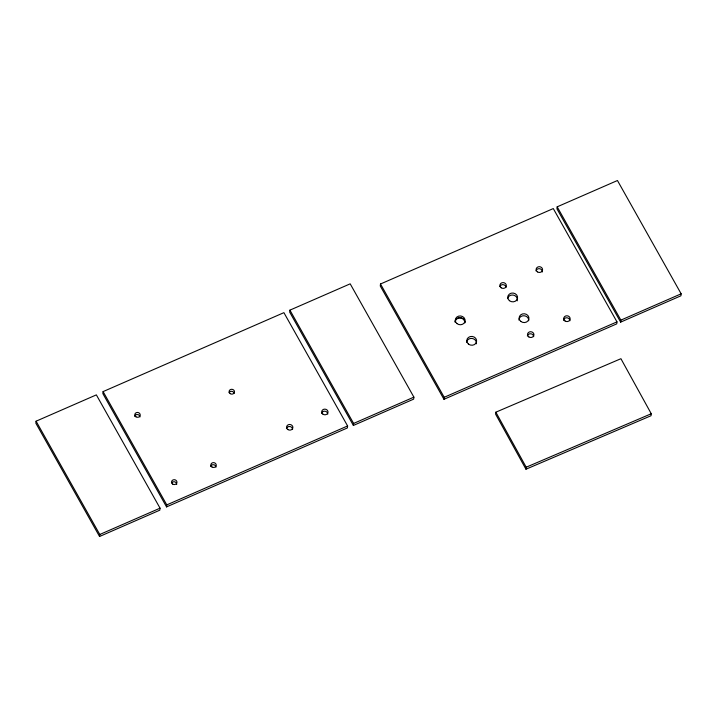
<?xml version="1.0" encoding="UTF-8"?>
<svg xmlns="http://www.w3.org/2000/svg" width="717" height="717" viewBox="0 0 717 717"><rect width="100%" height="100%" fill="white"/><g stroke="black" fill="none" stroke-linecap="round" stroke-linejoin="round"><path stroke-width="1.08" d="M36.083 421.193L35.85 423.182L99.546 536.486L159.819 510.172L160.043 508.174L96.356 394.879L36.083 421.193L99.78 534.488L99.546 536.486M103.096 391.599L102.863 393.597L166.559 506.901L347.369 427.959L347.602 425.961L283.905 312.657L103.096 391.599L166.783 504.902L166.559 506.901M289.919 310.147L289.695 312.146L353.382 425.45L413.655 399.136L413.888 397.137L350.192 283.833L289.919 310.147L353.615 423.451L353.382 425.45M380.503 283.995L380.279 285.993L443.966 399.297L616.745 323.869L616.978 321.87L553.282 208.566L380.503 283.995L444.199 397.299L443.966 399.297M495.85 412.185L495.626 414.184L525.964 469.214L651.027 415.735L651.26 413.745L620.922 358.706L495.85 412.185L526.188 467.215L525.964 469.214M557.181 206.828L556.957 208.826L620.644 322.121L680.917 295.807L681.15 293.818L617.454 180.514L557.181 206.828L620.877 320.132L620.644 322.121M166.783 504.902L347.602 425.961M353.615 423.451L413.888 397.137M99.78 534.488L160.043 508.174M444.199 397.299L616.978 321.87M620.877 320.132L681.15 293.818M526.188 467.215L651.26 413.745M535.975 270.883A3.227 2.895 6.6 0 1 539.641 268.723A3.227 2.895 6.6 0 1 542.33 271.958M563.499 320.284A3.227 2.895 6.6 0 1 566.887 317.783A3.227 2.895 6.6 0 1 569.925 320.759M527.336 335.923A3.227 2.895 6.6 0 1 533.708 336.694M518.893 320.051A4.929 4.41 6.6 0 1 524.064 315.758A4.929 4.41 6.6 0 1 528.707 320.723M507.636 298.424A4.929 4.41 6.6 0 1 513.695 295.189A4.929 4.41 6.6 0 1 517.136 300.88M499.803 286.531A3.227 2.895 6.6 0 1 506.077 287.293M466.588 342.269A4.929 4.41 6.6 0 1 472.225 338.478A4.929 4.41 6.6 0 1 476.294 343.828M171.668 482.864A2.716 2.429 6.6 0 1 176.714 484.441M134.626 416.308A2.716 2.429 6.6 0 1 139.985 416.944M210.655 466.48A2.716 2.429 6.6 0 1 216.014 467.117M229.09 392.665A2.716 2.429 6.6 0 1 234.217 393.301M286.415 428.596A3.164 2.832 6.6 0 1 292.653 429.196M321.548 413.252A3.164 2.832 6.6 0 1 327.786 414.121M460.287 317.64A4.929 4.41 6.6 0 0 455.089 322.148A4.929 4.41 6.6 0 1 460.215 317.945A4.929 4.41 6.6 0 1 464.858 322.91A4.929 4.41 6.6 0 0 460.287 317.64M537.445 271.868A3.227 2.895 6.6 0 0 542.563 269.959A3.227 2.895 6.6 0 0 538.064 266.894A3.227 2.895 6.6 0 0 537.445 271.868M565.023 320.965A3.227 2.895 6.6 0 0 570.14 319.065A3.227 2.895 6.6 0 0 565.641 315.991A3.227 2.895 6.6 0 0 565.023 320.965M528.805 336.9A3.227 2.895 6.6 0 0 533.923 335A3.227 2.895 6.6 0 0 529.424 331.926A3.227 2.895 6.6 0 0 528.805 336.9M520.775 321.395A4.929 4.41 6.6 0 0 528.859 319.173A4.929 4.41 6.6 0 0 522.505 313.938A4.929 4.41 6.6 0 0 520.775 321.395M509.411 300.665A4.929 4.41 6.6 0 0 517.495 298.442A4.929 4.41 6.6 0 0 511.14 293.208A4.929 4.41 6.6 0 0 509.411 300.665M501.192 287.795A3.227 2.895 6.6 0 0 506.31 285.895A3.227 2.895 6.6 0 0 501.801 282.821A3.227 2.895 6.6 0 0 501.192 287.795M456.926 323.573A4.929 4.41 6.6 0 0 465.01 321.359A4.929 4.41 6.6 0 0 458.656 316.125A4.929 4.41 6.6 0 0 456.926 323.573M468.434 344.052A4.929 4.41 6.6 0 0 476.527 341.839A4.929 4.41 6.6 0 0 470.164 336.596A4.929 4.41 6.6 0 0 468.434 344.052M172.654 484.056A2.716 2.429 6.6 0 0 176.947 482.442A2.716 2.429 6.6 0 0 173.155 479.879A2.716 2.429 6.6 0 0 172.654 484.056M135.907 416.801A2.716 2.429 6.6 0 0 140.2 415.197A2.716 2.429 6.6 0 0 136.409 412.625A2.716 2.429 6.6 0 0 135.907 416.801M211.936 466.973A2.716 2.429 6.6 0 0 216.229 465.369A2.716 2.429 6.6 0 0 212.438 462.797A2.716 2.429 6.6 0 0 211.936 466.973M230.202 393.642A2.716 2.429 6.6 0 0 234.486 392.029A2.716 2.429 6.6 0 0 230.695 389.465A2.716 2.429 6.6 0 0 230.202 393.642M287.813 429.519A3.164 2.832 6.6 0 0 292.859 427.735A3.164 2.832 6.6 0 0 288.512 424.661A3.164 2.832 6.6 0 0 287.813 429.519M322.946 414.175A3.164 2.832 6.6 0 0 327.992 412.4A3.164 2.832 6.6 0 0 323.645 409.317A3.164 2.832 6.6 0 0 322.946 414.175"/></g></svg>
